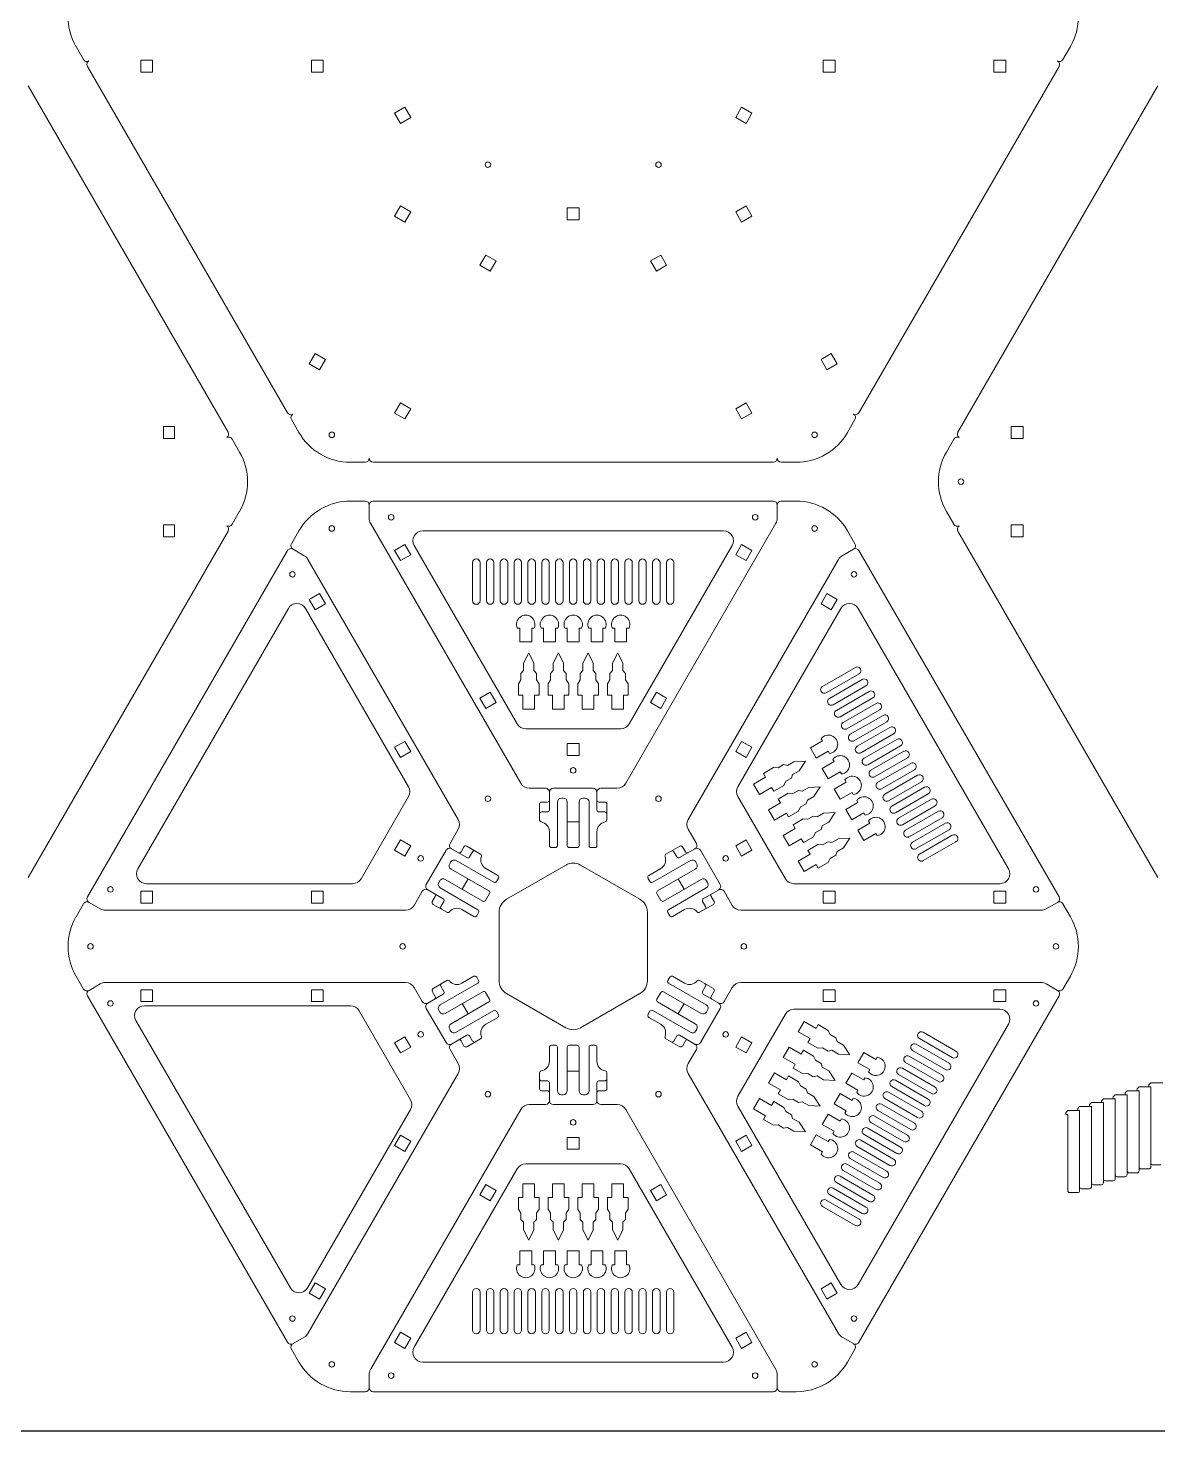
# Model space of a CAD drawing. Header units: millimetres. Extents: x 0 to 1500, y 0 to 1200.
# Drawn here: x 504 to 1076, y 0 to 709 of the extents above; entities that cross this region are included whole.
import ezdxf

# ---------------------------------------------------------------- set-up
doc = ezdxf.new("R2010")
doc.units = ezdxf.units.MM
doc.layers.get('0').update_dxf_attribs({"true_color": 0x000000})
doc.layers.add('cut', color=1, linetype='Continuous', lineweight=20, true_color=0xff0000)

msp = doc.modelspace()

# ---------------------------------------------------------------- linework, layer by layer
msp.add_line((0, 0), (1500, 0))
at = {"layer": 'cut'}
for p, q in [((528.67, 700), (532.44, 693.46)), ((1031.33, 700), (1027.56, 693.46)), ((635.57, 514.84), (534.44, 690)), ((561.37, 687.1), (561.37, 693.1)), ((561.37, 693.1), (567.37, 693.1)), ((567.37, 693.1), (567.37, 687.1)), ((647.62, 687.1), (647.62, 693.1)), ((647.62, 693.1), (653.62, 693.1)), ((653.62, 693.1), (653.62, 687.1)), ((912.38, 693.1), (906.38, 693.1)), ((906.38, 693.1), (906.38, 687.1)), ((912.38, 687.1), (912.38, 693.1)), ((1025.56, 690), (924.43, 514.84)), ((992.62, 693.1), (998.62, 693.1)), ((992.62, 687.1), (992.62, 693.1)), ((998.62, 693.1), (998.62, 687.1)), ((567.37, 687.1), (561.37, 687.1)), ((653.62, 687.1), (647.62, 687.1)), ((906.38, 687.1), (912.38, 687.1)), ((998.62, 687.1), (992.62, 687.1)), ((504.43, 680.17), (605.56, 505.01)), ((974.44, 505), (1075.57, 680.16)), ((689.65, 666.3), (694.85, 669.3)), ((694.85, 669.3), (697.85, 664.11)), ((862.15, 664.11), (865.15, 669.3)), ((865.15, 669.3), (870.35, 666.3)), ((692.65, 661.11), (689.65, 666.3)), ((697.85, 664.11), (692.65, 661.11)), ((867.35, 661.11), (862.15, 664.11)), ((870.35, 666.3), (867.35, 661.11)), ((692.65, 619.51), (689.65, 614.31)), ((697.85, 616.51), (692.65, 619.51)), ((777, 612.41), (777, 618.41)), ((777, 618.41), (783, 618.41)), ((783, 618.41), (783, 612.41)), ((862.15, 616.51), (867.35, 619.51)), ((867.35, 619.51), (870.35, 614.31)), ((689.65, 614.31), (694.85, 611.31)), ((694.85, 611.31), (697.85, 616.51)), ((783, 612.41), (777, 612.41)), ((865.15, 611.31), (862.15, 616.51)), ((870.35, 614.31), (865.15, 611.31)), ((732.78, 589.41), (735.78, 594.61)), ((737.97, 586.41), (732.78, 589.41)), ((735.78, 594.61), (740.97, 591.61)), ((740.97, 591.61), (737.97, 586.41)), ((824.22, 594.61), (819.03, 591.61)), ((819.03, 591.61), (822.03, 586.41)), ((822.03, 586.41), (827.22, 589.41)), ((827.22, 589.41), (824.22, 594.61)), ((646.53, 539.61), (649.53, 544.81)), ((651.72, 536.61), (646.53, 539.61)), ((649.53, 544.81), (654.72, 541.81)), ((654.72, 541.81), (651.72, 536.61)), ((905.28, 541.81), (910.47, 544.81)), ((908.28, 536.61), (905.28, 541.81)), ((913.47, 539.61), (908.28, 536.61)), ((910.47, 544.81), (913.47, 539.61)), ((689.65, 514.72), (692.65, 519.91)), ((692.65, 519.91), (697.85, 516.91)), ((862.15, 516.91), (867.35, 519.91)), ((867.35, 519.91), (870.35, 514.72)), ((641.35, 504.84), (637.57, 511.38)), ((694.85, 511.72), (689.65, 514.72)), ((697.85, 516.91), (694.85, 511.72)), ((865.15, 511.72), (862.15, 516.91)), ((870.35, 514.72), (865.15, 511.72)), ((918.65, 504.84), (922.43, 511.38)), ((572.82, 507.9), (578.42, 507.9)), ((572.82, 501.9), (572.82, 507.9)), ((578.42, 507.9), (578.42, 501.9)), ((1001.37, 501.9), (1001.37, 507.9)), ((1001.37, 507.9), (1007.37, 507.9)), ((1007.37, 507.9), (1007.37, 501.9)), ((578.42, 501.9), (572.82, 501.9)), ((611.33, 495), (607.56, 501.54)), ((968.67, 495), (972.44, 501.54)), ((1007.37, 501.9), (1001.37, 501.9)), ((667.32, 489.84), (674.87, 489.84)), ((881.13, 489.84), (678.87, 489.84)), ((892.68, 489.84), (885.13, 489.84)), ((667.32, 470.16), (674.87, 470.16)), ((678.87, 470.16), (881.13, 470.16)), ((892.68, 470.16), (885.13, 470.16)), ((611.33, 465.01), (607.56, 458.47)), ((676.87, 468.09), (676.87, 461.5)), ((883.13, 468.09), (883.13, 461.5)), ((968.67, 465), (972.44, 458.46)), ((605.56, 455.01), (504.43, 279.85)), ((572.82, 458.11), (578.42, 458.11)), ((572.82, 452.11), (572.82, 458.11)), ((578.42, 458.11), (578.42, 452.11)), ((641.35, 455.16), (637.57, 448.62)), ((753.46, 327.5), (677.54, 459)), ((703.97, 455.16), (856.03, 455.16)), ((806.54, 327.5), (882.46, 459)), ((918.65, 455.16), (922.43, 448.62)), ((1075.57, 279.84), (974.44, 455)), ((1001.37, 452.1), (1001.37, 458.1)), ((1001.37, 458.1), (1007.37, 458.1)), ((1007.37, 458.1), (1007.37, 452.1)), ((578.42, 452.11), (572.82, 452.11)), ((689.65, 445.28), (694.85, 448.28)), ((694.85, 448.28), (697.85, 443.09)), ((751.69, 357.5), (699.64, 447.66)), ((808.31, 357.5), (860.36, 447.66)), ((862.15, 443.09), (865.15, 448.28)), ((865.15, 448.28), (870.35, 445.28)), ((1007.37, 452.1), (1001.37, 452.1)), ((534.44, 270), (635.57, 445.16)), ((638.36, 445.86), (644.07, 442.56)), ((721.82, 309.23), (645.9, 440.73)), ((692.65, 440.09), (689.65, 445.28)), ((697.85, 443.09), (692.65, 440.09)), ((838.18, 309.23), (914.1, 440.73)), ((867.35, 440.09), (862.15, 443.09)), ((870.35, 445.28), (867.35, 440.09)), ((921.64, 445.86), (915.93, 442.56)), ((924.43, 445.16), (1025.56, 270)), ((729.12, 439.04), (729.12, 419.87)), ((732.88, 419.87), (732.88, 439.04)), ((736.12, 439.04), (736.12, 419.87)), ((739.88, 419.87), (739.88, 439.04)), ((743.12, 439.04), (743.12, 419.87)), ((746.88, 419.87), (746.88, 439.04)), ((750.12, 439.04), (750.12, 419.87)), ((753.88, 419.87), (753.88, 439.04)), ((757.12, 439.04), (757.12, 419.87)), ((760.88, 419.87), (760.88, 439.04)), ((764.12, 439.04), (764.12, 419.87)), ((767.88, 419.87), (767.88, 439.04)), ((771.12, 439.04), (771.12, 419.87)), ((774.88, 419.87), (774.88, 439.04)), ((778.12, 419.87), (778.12, 439.04)), ((781.88, 439.04), (781.88, 419.87)), ((785.12, 419.87), (785.12, 439.04)), ((788.88, 439.04), (788.88, 419.87)), ((792.12, 419.87), (792.12, 439.04)), ((795.88, 439.04), (795.88, 419.87)), ((799.12, 419.87), (799.12, 439.04)), ((802.88, 439.04), (802.88, 419.87)), ((806.12, 419.87), (806.12, 439.04)), ((809.88, 439.04), (809.88, 419.87)), ((813.12, 419.87), (813.12, 439.04)), ((816.88, 439.04), (816.88, 419.87)), ((820.12, 419.87), (820.12, 439.04)), ((823.88, 439.04), (823.88, 419.87)), ((827.12, 419.87), (827.12, 439.04)), ((830.88, 439.04), (830.88, 419.87)), ((646.53, 420.39), (651.72, 423.39)), ((649.53, 415.19), (646.53, 420.39)), ((651.72, 423.39), (654.72, 418.19)), ((905.28, 418.19), (908.28, 423.39)), ((908.28, 423.39), (913.47, 420.39)), ((913.47, 420.39), (910.47, 415.19)), ((559.98, 284.23), (636.01, 415.93)), ((696.73, 325.77), (644.67, 415.93)), ((654.72, 418.19), (649.53, 415.19)), ((863.27, 325.77), (915.33, 415.93)), ((910.47, 415.19), (905.28, 418.19)), ((923.99, 415.93), (1000.02, 284.23)), ((753, 406), (751.73, 406)), ((753, 399), (753, 406)), ((759, 406), (759, 399)), ((760.27, 406), (759, 406)), ((765, 406), (763.73, 406)), ((765, 399), (765, 406)), ((771, 406), (771, 399)), ((772.27, 406), (771, 406)), ((775.73, 406), (777, 406)), ((777, 406), (777, 399)), ((783, 399), (783, 406)), ((783, 406), (784.27, 406)), ((787.73, 406), (789, 406)), ((789, 406), (789, 399)), ((795, 399), (795, 406)), ((795, 406), (796.27, 406)), ((799.73, 406), (801, 406)), ((801, 406), (801, 399)), ((807, 399), (807, 406)), ((807, 406), (808.27, 406)), ((759, 399), (753, 399)), ((771, 399), (765, 399)), ((777, 399), (783, 399)), ((789, 399), (795, 399)), ((801, 399), (807, 399)), ((754.89, 388.29), (757.5, 393.5)), ((760.11, 388.29), (757.5, 393.5)), ((769.89, 388.29), (772.5, 393.5)), ((775.11, 388.29), (772.5, 393.5)), ((784.89, 388.29), (787.5, 393.5)), ((790.11, 388.29), (787.5, 393.5)), ((799.89, 388.29), (802.5, 393.5)), ((805.11, 388.29), (802.5, 393.5)), ((753.59, 383.08), (754.89, 384.51)), ((753.59, 379.82), (753.59, 383.08)), ((754.89, 384.51), (754.89, 388.29)), ((760.11, 384.51), (760.11, 388.29)), ((761.41, 383.08), (760.11, 384.51)), ((761.41, 379.82), (761.41, 383.08)), ((768.59, 383.08), (769.89, 384.51)), ((768.59, 379.82), (768.59, 383.08)), ((769.89, 384.51), (769.89, 388.29)), ((775.11, 384.51), (775.11, 388.29)), ((776.41, 383.08), (775.11, 384.51)), ((776.41, 379.82), (776.41, 383.08)), ((783.59, 383.08), (784.89, 384.51)), ((783.59, 379.82), (783.59, 383.08)), ((784.89, 384.51), (784.89, 388.29)), ((790.11, 384.51), (790.11, 388.29)), ((791.41, 383.08), (790.11, 384.51)), ((791.41, 379.82), (791.41, 383.08)), ((798.59, 383.08), (799.89, 384.51)), ((798.59, 379.82), (798.59, 383.08)), ((799.89, 384.51), (799.89, 388.29)), ((805.11, 384.51), (805.11, 388.29)), ((806.41, 383.08), (805.11, 384.51)), ((806.41, 379.82), (806.41, 383.08)), ((922.61, 386.08), (906.01, 376.5)), ((752.29, 377.86), (753.59, 379.82)), ((752.29, 377.86), (752.29, 372)), ((762.71, 377.86), (761.41, 379.82)), ((762.71, 377.86), (762.71, 372)), ((767.29, 377.86), (768.59, 379.82)), ((767.29, 377.86), (767.29, 372)), ((777.71, 377.86), (776.41, 379.82)), ((777.71, 377.86), (777.71, 372)), ((782.29, 377.86), (783.59, 379.82)), ((782.29, 377.86), (782.29, 372)), ((792.71, 377.86), (791.41, 379.82)), ((792.71, 377.86), (792.71, 372)), ((797.29, 377.86), (798.59, 379.82)), ((797.29, 377.86), (797.29, 372)), ((807.71, 377.86), (806.41, 379.82)), ((807.71, 377.86), (807.71, 372)), ((907.88, 373.25), (924.48, 382.83)), ((926.11, 380.02), (909.51, 370.43)), ((911.38, 367.19), (927.98, 376.77)), ((737.97, 373.59), (732.78, 370.59)), ((732.78, 370.59), (735.78, 365.39)), ((740.97, 368.39), (737.97, 373.59)), ((752.29, 372), (754.5, 372)), ((754.5, 372), (754.5, 365)), ((760.5, 365), (760.5, 372)), ((760.5, 372), (762.71, 372)), ((767.29, 372), (769.5, 372)), ((769.5, 372), (769.5, 365)), ((775.5, 365), (775.5, 372)), ((775.5, 372), (777.71, 372)), ((782.29, 372), (784.5, 372)), ((784.5, 372), (784.5, 365)), ((790.5, 365), (790.5, 372)), ((790.5, 372), (792.71, 372)), ((797.29, 372), (799.5, 372)), ((799.5, 372), (799.5, 365)), ((805.5, 365), (805.5, 372)), ((805.5, 372), (807.71, 372)), ((819.03, 368.39), (822.03, 373.59)), ((822.03, 373.59), (827.22, 370.59)), ((827.22, 370.59), (824.22, 365.39)), ((929.61, 373.96), (913.01, 364.37)), ((914.88, 361.12), (931.48, 370.71)), ((735.78, 365.39), (740.97, 368.39)), ((754.5, 365), (760.5, 365)), ((769.5, 365), (775.5, 365)), ((784.5, 365), (790.5, 365)), ((799.5, 365), (805.5, 365)), ((824.22, 365.39), (819.03, 368.39)), ((933.11, 367.89), (916.51, 358.31)), ((918.38, 355.06), (934.98, 364.65)), ((936.61, 361.83), (920.01, 352.25)), ((803.98, 355), (756.02, 355)), ((921.88, 349), (938.48, 358.58)), ((940.11, 355.77), (923.51, 346.19)), ((689.65, 345.69), (694.85, 348.69)), ((694.85, 348.69), (697.85, 343.49)), ((865.15, 348.69), (862.15, 343.49)), ((870.35, 345.69), (865.15, 348.69)), ((899.87, 345.38), (905.93, 348.88)), ((905.93, 348.88), (905.29, 349.98)), ((925.38, 342.94), (941.98, 352.52)), ((943.61, 349.71), (927.01, 340.12)), ((692.65, 340.49), (689.65, 345.69)), ((697.85, 343.49), (692.65, 340.49)), ((777, 347.59), (783, 347.59)), ((777, 341.59), (777, 347.59)), ((783, 341.59), (777, 341.59)), ((783, 347.59), (783, 341.59)), ((862.15, 343.49), (867.35, 340.49)), ((867.35, 340.49), (870.35, 345.69)), ((902.87, 340.19), (899.87, 345.38)), ((908.93, 343.69), (902.87, 340.19)), ((909.57, 342.58), (908.93, 343.69)), ((928.88, 336.88), (945.48, 346.46)), ((930.51, 334.06), (947.11, 343.65)), ((881.21, 335.43), (876.13, 332.5)), ((881.21, 335.43), (883.55, 335.28)), ((883.55, 335.28), (886.37, 336.91)), ((886.37, 336.91), (888.27, 336.5)), ((888.27, 336.5), (891.54, 338.39)), ((890.87, 331.98), (894.14, 333.87)), ((891.54, 338.39), (897.35, 338.74)), ((894.14, 333.87), (897.35, 338.74)), ((905.87, 334.99), (911.93, 338.49)), ((908.87, 329.79), (905.87, 334.99)), ((911.93, 338.49), (911.29, 339.59)), ((948.98, 340.4), (932.38, 330.81)), ((934.01, 328), (950.61, 337.58)), ((952.48, 334.34), (935.88, 324.75)), ((877.24, 330.58), (871.17, 327.08)), ((871.17, 327.08), (874.17, 321.89)), ((876.13, 332.5), (877.24, 330.58)), ((886.42, 326.4), (881.34, 323.47)), ((886.42, 326.4), (887.46, 328.51)), ((887.46, 328.51), (890.28, 330.14)), ((890.28, 330.14), (890.87, 331.98)), ((914.93, 333.29), (908.87, 329.79)), ((917.93, 328.1), (911.87, 324.6)), ((915.57, 332.19), (914.93, 333.29)), ((917.29, 329.2), (917.93, 328.1)), ((937.51, 321.94), (954.11, 331.52)), ((955.98, 328.27), (939.38, 318.69)), ((696.73, 320.77), (672.75, 279.23)), ((766, 325), (757.79, 325)), ((768, 314), (768, 323)), ((790, 325), (770, 325)), ((775, 320), (774, 320)), ((785, 320), (786, 320)), ((792, 314), (792, 323)), ((794, 325), (802.21, 325)), ((887.25, 279.23), (863.27, 320.77)), ((874.17, 321.89), (880.24, 325.39)), ((880.24, 325.39), (881.34, 323.47)), ((888.71, 322.44), (883.63, 319.51)), ((883.63, 319.51), (884.74, 317.59)), ((888.71, 322.44), (891.05, 322.29)), ((891.05, 322.29), (893.87, 323.92)), ((893.87, 323.92), (895.77, 323.51)), ((895.77, 323.51), (899.04, 325.4)), ((898.37, 318.99), (901.64, 320.88)), ((899.04, 325.4), (904.85, 325.75)), ((901.64, 320.88), (904.85, 325.75)), ((911.87, 324.6), (914.87, 319.4)), ((914.87, 319.4), (920.93, 322.9)), ((920.93, 322.9), (921.57, 321.8)), ((941.01, 315.87), (957.61, 325.46)), ((959.48, 322.21), (942.88, 312.63)), ((944.51, 309.81), (961.11, 319.4)), ((763, 317), (763, 308.92)), ((767, 318), (764, 318)), ((767, 313), (764, 313)), ((772, 318), (772, 296)), ((777, 318), (777, 296)), ((777, 318), (777, 318)), ((783, 296), (783, 318)), ((788, 318), (788, 296)), ((793, 318), (796, 318)), ((796, 313), (793, 313)), ((797, 317), (797, 308.92)), ((884.74, 317.59), (878.67, 314.09)), ((878.67, 314.09), (881.67, 308.9)), ((881.67, 308.9), (887.74, 312.4)), ((887.74, 312.4), (888.84, 310.48)), ((893.92, 313.41), (888.84, 310.48)), ((893.92, 313.41), (894.96, 315.52)), ((894.96, 315.52), (897.78, 317.15)), ((897.78, 317.15), (898.37, 318.99)), ((903.27, 310.52), (906.54, 312.41)), ((906.54, 312.41), (912.35, 312.75)), ((909.14, 307.89), (912.35, 312.75)), ((923.93, 317.71), (917.87, 314.21)), ((917.87, 314.21), (920.87, 309.01)), ((920.87, 309.01), (926.93, 312.51)), ((923.29, 318.81), (923.93, 317.71)), ((926.93, 312.51), (927.57, 311.41)), ((962.98, 316.15), (946.38, 306.56)), ((948.01, 303.75), (964.61, 313.33)), ((777, 308), (783, 308)), ((896.21, 309.45), (891.13, 306.52)), ((891.13, 306.52), (892.24, 304.6)), ((896.21, 309.45), (898.55, 309.3)), ((898.55, 309.3), (901.37, 310.93)), ((901.37, 310.93), (903.27, 310.52)), ((905.28, 304.16), (905.87, 306)), ((905.87, 306), (909.14, 307.89)), ((929.93, 307.31), (923.87, 303.81)), ((929.29, 308.42), (929.93, 307.31)), ((966.48, 310.09), (949.88, 300.5)), ((951.51, 297.69), (968.11, 307.27)), ((689.65, 293.7), (692.65, 298.89)), ((692.65, 298.89), (697.85, 295.89)), ((717.72, 297.12), (721.82, 304.23)), ((768, 296), (768, 303)), ((792, 296), (792, 303)), ((842.28, 297.12), (838.18, 304.23)), ((862.15, 295.89), (867.35, 298.89)), ((867.35, 298.89), (870.35, 293.7)), ((892.24, 304.6), (886.17, 301.1)), ((886.17, 301.1), (889.17, 295.91)), ((889.17, 295.91), (895.24, 299.41)), ((895.24, 299.41), (896.34, 297.49)), ((901.42, 300.42), (896.34, 297.49)), ((901.42, 300.42), (902.46, 302.53)), ((902.46, 302.53), (905.28, 304.16)), ((910.77, 297.53), (914.04, 299.42)), ((914.04, 299.42), (919.85, 299.76)), ((916.64, 294.9), (919.85, 299.76)), ((923.87, 303.81), (926.87, 298.62)), ((926.87, 298.62), (932.93, 302.12)), ((932.93, 302.12), (933.57, 301.02)), ((969.98, 304.02), (953.38, 294.44)), ((955.01, 291.63), (971.61, 301.21)), ((973.48, 297.96), (956.88, 288.38)), ((694.85, 290.7), (689.65, 293.7)), ((697.85, 295.89), (694.85, 290.7)), ((715.72, 293.66), (705.72, 276.34)), ((726.24, 289.89), (718.45, 294.39)), ((723.28, 292.76), (724.78, 295.36)), ((726.15, 295.72), (733.15, 291.68)), ((729.11, 292.86), (727.61, 290.26)), ((771, 295), (769, 295)), ((778, 295), (782, 295)), ((789, 295), (791, 295)), ((833.85, 295.72), (826.85, 291.68)), ((832.39, 290.26), (830.89, 292.86)), ((833.76, 289.89), (841.55, 294.39)), ((836.72, 292.76), (835.22, 295.36)), ((854.28, 276.34), (844.28, 293.66)), ((865.15, 290.7), (862.15, 295.89)), ((870.35, 293.7), (865.15, 290.7)), ((899.74, 291.61), (893.67, 288.11)), ((903.71, 296.46), (898.63, 293.53)), ((898.63, 293.53), (899.74, 291.61)), ((903.71, 296.46), (906.05, 296.31)), ((906.05, 296.31), (908.87, 297.94)), ((908.87, 297.94), (910.77, 297.53)), ((909.96, 289.54), (912.78, 291.17)), ((912.78, 291.17), (913.37, 293.01)), ((913.37, 293.01), (916.64, 294.9)), ((717.55, 286.83), (718.05, 287.7)), ((737.33, 273.1), (718.28, 284.1)), ((720.78, 288.43), (739.83, 277.43)), ((741.83, 280.89), (735.77, 284.39)), ((776.25, 286.14), (746.25, 268.82)), ((813.75, 268.82), (783.75, 286.14)), ((818.17, 280.89), (824.23, 284.39)), ((839.22, 288.43), (820.17, 277.43)), ((841.72, 284.1), (822.67, 273.1)), ((841.72, 284.1), (841.72, 284.1)), ((842.45, 286.83), (841.95, 287.7)), ((893.67, 288.11), (896.67, 282.92)), ((896.67, 282.92), (902.74, 286.42)), ((902.74, 286.42), (903.84, 284.5)), ((908.92, 287.43), (903.84, 284.5)), ((908.92, 287.43), (909.96, 289.54)), ((668.42, 276.73), (564.31, 276.73)), ((712.55, 278.17), (712.05, 277.3)), ((715.28, 278.9), (734.33, 267.9)), ((715.28, 278.9), (715.28, 278.9)), ((723.94, 273.9), (726.94, 279.1)), ((741.2, 277.79), (742.2, 279.53)), ((818.8, 277.79), (817.8, 279.53)), ((825.67, 267.9), (844.72, 278.9)), ((833.06, 279.1), (836.06, 273.9)), ((847.45, 278.17), (847.95, 277.3)), ((891.58, 276.73), (995.69, 276.73)), ((561.37, 266.9), (561.37, 272.9)), ((561.37, 272.9), (567.37, 272.9)), ((567.37, 272.9), (567.37, 266.9)), ((653.62, 272.9), (647.62, 272.9)), ((647.62, 272.9), (647.62, 266.9)), ((653.62, 266.9), (653.62, 272.9)), ((703.72, 272.88), (699.61, 265.77)), ((714.24, 269.11), (706.45, 273.61)), ((710.28, 270.24), (708.78, 267.64)), ((712.78, 274.57), (731.83, 263.57)), ((735.7, 268.27), (737.7, 271.73)), ((822.3, 271.73), (824.3, 268.27)), ((847.22, 274.57), (828.17, 263.57)), ((845.76, 269.11), (853.55, 273.61)), ((849.72, 270.24), (851.22, 267.64)), ((856.28, 272.88), (860.39, 265.77)), ((906.38, 272.9), (912.38, 272.9)), ((906.38, 266.9), (906.38, 272.9)), ((912.38, 272.9), (912.38, 266.9)), ((992.62, 272.9), (998.62, 272.9)), ((992.62, 266.9), (992.62, 272.9)), ((998.62, 272.9), (998.62, 266.9)), ((528.67, 260), (532.44, 266.54)), ((535.24, 267.23), (540.94, 263.94)), ((695.28, 263.27), (543.44, 263.27)), ((567.37, 266.9), (561.37, 266.9)), ((647.62, 266.9), (653.62, 266.9)), ((709.15, 266.28), (716.15, 262.24)), ((714.61, 267.74), (713.11, 265.14)), ((729.83, 260.11), (723.77, 263.61)), ((830.17, 260.11), (836.23, 263.61)), ((850.85, 266.28), (843.85, 262.24)), ((846.89, 265.14), (845.39, 267.74)), ((864.72, 263.27), (1016.56, 263.27)), ((912.38, 266.9), (906.38, 266.9)), ((998.62, 266.9), (992.62, 266.9)), ((1024.76, 267.23), (1019.06, 263.94)), ((1031.33, 260), (1027.56, 266.54)), ((732.2, 262.21), (731.2, 260.47)), ((742.5, 262.32), (742.5, 227.68)), ((817.5, 227.68), (817.5, 262.32)), ((827.8, 262.21), (828.8, 260.47)), ((528.67, 230), (532.44, 223.46)), ((709.15, 223.72), (716.15, 227.76)), ((729.83, 229.89), (723.77, 226.39)), ((732.2, 227.79), (731.2, 229.53)), ((827.8, 227.79), (828.8, 229.53)), ((830.17, 229.89), (836.23, 226.39)), ((850.85, 223.72), (843.85, 227.76)), ((1031.33, 230), (1027.56, 223.46)), ((635.57, 44.84), (534.44, 220)), ((535.24, 222.77), (540.94, 226.06)), ((695.28, 226.73), (543.44, 226.73)), ((561.37, 217.1), (561.37, 223.1)), ((561.37, 223.1), (567.37, 223.1)), ((567.37, 223.1), (567.37, 217.1)), ((647.62, 217.1), (647.62, 223.1)), ((647.62, 223.1), (653.62, 223.1)), ((653.62, 223.1), (653.62, 217.1)), ((703.72, 217.12), (699.61, 224.23)), ((714.24, 220.89), (706.45, 216.39)), ((710.28, 219.76), (708.78, 222.36)), ((712.78, 215.43), (731.83, 226.43)), ((713.11, 224.86), (714.61, 222.26)), ((734.33, 222.1), (715.28, 211.1)), ((737.7, 218.27), (735.7, 221.73)), ((746.25, 221.18), (776.25, 203.86)), ((783.75, 203.86), (813.75, 221.18)), ((824.3, 221.73), (822.3, 218.27)), ((844.72, 211.1), (825.67, 222.1)), ((847.22, 215.43), (828.17, 226.43)), ((845.39, 222.26), (846.89, 224.86)), ((845.76, 220.89), (853.55, 216.39)), ((849.72, 219.76), (851.22, 222.36)), ((856.28, 217.12), (860.39, 224.23)), ((864.72, 226.73), (1016.56, 226.73)), ((912.38, 223.1), (906.38, 223.1)), ((906.38, 223.1), (906.38, 217.1)), ((912.38, 217.1), (912.38, 223.1)), ((1025.56, 220), (924.43, 44.84)), ((992.62, 223.1), (998.62, 223.1)), ((992.62, 217.1), (992.62, 223.1)), ((998.62, 223.1), (998.62, 217.1)), ((1024.76, 222.77), (1019.06, 226.06)), ((567.37, 217.1), (561.37, 217.1)), ((667.42, 215), (563.31, 215)), ((653.62, 217.1), (647.62, 217.1)), ((705.72, 213.66), (715.72, 196.34)), ((718.28, 205.9), (737.33, 216.9)), ((726.94, 210.9), (723.94, 216.1)), ((822.67, 216.9), (841.72, 205.9)), ((836.06, 216.1), (833.06, 210.9)), ((844.28, 196.34), (854.28, 213.66)), ((891.58, 213.27), (995.69, 213.27)), ((906.38, 217.1), (912.38, 217.1)), ((998.62, 217.1), (992.62, 217.1)), ((637.01, 72.34), (558.98, 207.5)), ((671.75, 212.5), (697.73, 167.5)), ((712.55, 211.83), (712.05, 212.7)), ((718.28, 205.9), (718.28, 205.9)), ((720.78, 201.57), (739.83, 212.57)), ((741.83, 209.11), (735.77, 205.61)), ((741.2, 212.21), (742.2, 210.47)), ((818.8, 212.21), (817.8, 210.47)), ((818.17, 209.11), (824.23, 205.61)), ((839.22, 201.57), (820.17, 212.57)), ((844.72, 211.1), (844.72, 211.1)), ((847.45, 211.83), (847.95, 212.7)), ((863.27, 169.23), (887.25, 210.77)), ((896.67, 207.08), (893.67, 201.89)), ((902.74, 203.58), (896.67, 207.08)), ((1000.02, 205.77), (923.99, 74.07)), ((689.65, 196.3), (694.85, 199.3)), ((694.85, 199.3), (697.85, 194.11)), ((717.55, 203.17), (718.05, 202.3)), ((726.24, 200.11), (718.45, 195.61)), ((727.61, 199.74), (729.11, 197.14)), ((830.89, 197.14), (832.39, 199.74)), ((833.76, 200.11), (841.55, 195.61)), ((842.45, 203.17), (841.95, 202.3)), ((862.15, 194.11), (865.15, 199.3)), ((865.15, 199.3), (870.35, 196.3)), ((893.67, 201.89), (899.74, 198.39)), ((903.84, 205.5), (902.74, 203.58)), ((908.92, 202.57), (903.84, 205.5)), ((908.92, 202.57), (909.96, 200.46)), ((909.96, 200.46), (912.78, 198.83)), ((912.78, 198.83), (913.37, 196.99)), ((973.48, 192.04), (956.88, 201.62)), ((692.65, 191.11), (689.65, 196.3)), ((697.85, 194.11), (692.65, 191.11)), ((717.72, 192.88), (721.82, 185.77)), ((723.28, 197.24), (724.78, 194.64)), ((726.15, 194.28), (733.15, 198.32)), ((768, 194), (768, 187)), ((771, 195), (769, 195)), ((772, 172), (772, 194)), ((777, 194), (777, 172)), ((782, 195), (778, 195)), ((783, 172), (783, 194)), ((788, 172), (788, 194)), ((789, 195), (791, 195)), ((792, 194), (792, 187)), ((833.85, 194.28), (826.85, 198.32)), ((836.72, 197.24), (835.22, 194.64)), ((842.28, 192.88), (838.18, 185.77)), ((867.35, 191.11), (862.15, 194.11)), ((870.35, 196.3), (867.35, 191.11)), ((889.17, 194.09), (886.17, 188.9)), ((895.24, 190.59), (889.17, 194.09)), ((896.34, 192.51), (895.24, 190.59)), ((901.42, 189.58), (896.34, 192.51)), ((899.74, 198.39), (898.63, 196.47)), ((903.71, 193.54), (898.63, 196.47)), ((903.71, 193.54), (906.05, 193.69)), ((906.05, 193.69), (908.87, 192.06)), ((908.87, 192.06), (910.77, 192.47)), ((910.77, 192.47), (914.04, 190.58)), ((913.37, 196.99), (916.64, 195.1)), ((916.64, 195.1), (919.85, 190.24)), ((951.51, 192.31), (968.11, 182.73)), ((969.98, 185.98), (953.38, 195.56)), ((955.01, 198.37), (971.61, 188.79)), ((886.17, 188.9), (892.24, 185.4)), ((892.24, 185.4), (891.13, 183.48)), ((901.42, 189.58), (902.46, 187.47)), ((902.46, 187.47), (905.28, 185.84)), ((905.28, 185.84), (905.87, 184)), ((914.04, 190.58), (919.85, 190.24)), ((923.87, 186.19), (926.87, 191.38)), ((929.93, 182.69), (923.87, 186.19)), ((926.87, 191.38), (932.93, 187.88)), ((932.93, 187.88), (933.57, 188.98)), ((948.01, 186.25), (964.61, 176.67)), ((966.48, 179.91), (949.88, 189.5)), ((721.82, 180.77), (645.9, 49.27)), ((763, 173), (763, 181.08)), ((783, 182), (777, 182)), ((797, 173), (797, 181.08)), ((838.18, 180.77), (914.1, 49.27)), ((881.67, 181.1), (878.67, 175.91)), ((887.74, 177.6), (881.67, 181.1)), ((888.84, 179.52), (887.74, 177.6)), ((893.92, 176.59), (888.84, 179.52)), ((896.21, 180.55), (891.13, 183.48)), ((896.21, 180.55), (898.55, 180.7)), ((898.55, 180.7), (901.37, 179.07)), ((901.37, 179.07), (903.27, 179.48)), ((903.27, 179.48), (906.54, 177.59)), ((905.87, 184), (909.14, 182.11)), ((906.54, 177.59), (912.35, 177.25)), ((909.14, 182.11), (912.35, 177.25)), ((917.87, 175.79), (920.87, 180.99)), ((920.87, 180.99), (926.93, 177.49)), ((926.93, 177.49), (927.57, 178.59)), ((929.29, 181.58), (929.93, 182.69)), ((959.48, 167.79), (942.88, 177.37)), ((944.51, 180.19), (961.11, 170.6)), ((962.98, 173.85), (946.38, 183.44)), ((764, 177), (767, 177)), ((767, 172), (764, 172)), ((768, 176), (768, 167)), ((783, 172), (783, 172)), ((792, 176), (792, 167)), ((793, 177), (796, 177)), ((793, 172), (796, 172)), ((878.67, 175.91), (884.74, 172.41)), ((884.74, 172.41), (883.63, 170.49)), ((888.71, 167.56), (883.63, 170.49)), ((893.92, 176.59), (894.96, 174.48)), ((894.96, 174.48), (897.78, 172.85)), ((897.78, 172.85), (898.37, 171.01)), ((898.37, 171.01), (901.64, 169.12)), ((914.87, 170.6), (911.87, 165.4)), ((920.93, 167.1), (914.87, 170.6)), ((923.93, 172.29), (917.87, 175.79)), ((923.29, 171.19), (923.93, 172.29)), ((955.98, 161.73), (939.38, 171.31)), ((941.01, 174.13), (957.61, 164.54)), ((1059, 171), (1060, 172)), ((1059, 170), (1059, 171)), ((1060, 172), (1066, 172)), ((1065, 173), (1066, 174)), ((1065, 172), (1065, 173)), ((1066, 174), (1072, 174)), ((1066, 172), (1066, 131.5)), ((1071, 175), (1072, 176)), ((1071, 174), (1071, 175)), ((1072, 176), (1078, 176)), ((1072, 174), (1072, 133.5)), ((766, 165), (757.79, 165)), ((770, 165), (790, 165)), ((775, 170), (774, 170)), ((785, 170), (786, 170)), ((794, 165), (802.21, 165)), ((863.27, 164.23), (915.33, 74.07)), ((874.17, 168.11), (871.17, 162.92)), ((880.24, 164.61), (874.17, 168.11)), ((881.34, 166.53), (880.24, 164.61)), ((886.42, 163.6), (881.34, 166.53)), ((886.42, 163.6), (887.46, 161.49)), ((888.71, 167.56), (891.05, 167.71)), ((891.05, 167.71), (893.87, 166.08)), ((893.87, 166.08), (895.77, 166.49)), ((895.77, 166.49), (899.04, 164.6)), ((899.04, 164.6), (904.85, 164.25)), ((901.64, 169.12), (904.85, 164.25)), ((911.87, 165.4), (917.93, 161.9)), ((921.57, 168.2), (920.93, 167.1)), ((952.48, 155.66), (935.88, 165.25)), ((937.51, 168.06), (954.11, 158.48)), ((1035, 163), (1036, 164)), ((1036, 164), (1042, 164)), ((1041, 165), (1042, 166)), ((1041, 164), (1041, 165)), ((1042, 166), (1048, 166)), ((1042, 164), (1042, 123.5)), ((1047, 167), (1048, 168)), ((1047, 166), (1047, 167)), ((1048, 168), (1054, 168)), ((1048, 166), (1048, 125.5)), ((1053, 169), (1054, 170)), ((1053, 168), (1053, 169)), ((1054, 170), (1060, 170)), ((1054, 168), (1054, 127.5)), ((1060, 170), (1060, 129.5)), ((697.73, 162.5), (645.67, 72.34)), ((753.46, 162.5), (677.54, 31)), ((806.54, 162.5), (882.46, 31)), ((871.17, 162.92), (877.24, 159.42)), ((877.24, 159.42), (876.13, 157.5)), ((881.21, 154.57), (876.13, 157.5)), ((887.46, 161.49), (890.28, 159.86)), ((890.28, 159.86), (890.87, 158.02)), ((890.87, 158.02), (894.14, 156.13)), ((894.14, 156.13), (897.35, 151.26)), ((908.87, 160.21), (905.87, 155.01)), ((914.93, 156.71), (908.87, 160.21)), ((915.57, 157.81), (914.93, 156.71)), ((917.93, 161.9), (917.29, 160.8)), ((932.38, 159.19), (948.98, 149.6)), ((934.01, 162), (950.61, 152.42)), ((1029, 161), (1030, 162)), ((1029, 160), (1029, 161)), ((1030, 160), (1029, 160)), ((1030, 162), (1036, 162)), ((1030, 121.5), (1030, 160)), ((1035, 162), (1035, 163)), ((1036, 162), (1036, 121.5)), ((692.65, 149.51), (689.65, 144.31)), ((697.85, 146.51), (692.65, 149.51)), ((862.15, 146.51), (867.35, 149.51)), ((867.35, 149.51), (870.35, 144.31)), ((881.21, 154.57), (883.55, 154.72)), ((883.55, 154.72), (886.37, 153.09)), ((886.37, 153.09), (888.27, 153.5)), ((888.27, 153.5), (891.54, 151.61)), ((891.54, 151.61), (897.35, 151.26)), ((902.87, 149.81), (899.87, 144.62)), ((908.93, 146.31), (902.87, 149.81)), ((905.87, 155.01), (911.93, 151.51)), ((911.93, 151.51), (911.29, 150.41)), ((943.61, 140.29), (927.01, 149.88)), ((928.88, 153.12), (945.48, 143.54)), ((947.11, 146.35), (930.51, 155.94)), ((689.65, 144.31), (694.85, 141.31)), ((694.85, 141.31), (697.85, 146.51)), ((777, 142.41), (777, 148.41)), ((777, 148.41), (783, 148.41)), ((783, 142.41), (777, 142.41)), ((783, 148.41), (783, 142.41)), ((865.15, 141.31), (862.15, 146.51)), ((870.35, 144.31), (865.15, 141.31)), ((899.87, 144.62), (905.93, 141.12)), ((909.57, 147.42), (908.93, 146.31)), ((940.11, 134.23), (923.51, 143.81)), ((925.38, 147.06), (941.98, 137.48)), ((756.02, 135), (803.98, 135)), ((905.93, 141.12), (905.29, 140.02)), ((918.38, 134.94), (934.98, 125.35)), ((936.61, 128.17), (920.01, 137.75)), ((921.88, 141), (938.48, 131.42)), ((751.69, 132.5), (699.64, 42.34)), ((808.31, 132.5), (860.36, 42.34)), ((914.88, 128.88), (931.48, 119.29)), ((933.11, 122.11), (916.51, 131.69)), ((1059, 128.5), (1055, 128.5)), ((1065, 130.5), (1061, 130.5)), ((1071, 132.5), (1067, 132.5)), ((1077, 134.5), (1073, 134.5)), ((732.78, 119.41), (735.78, 124.61)), ((735.78, 124.61), (740.97, 121.61)), ((740.97, 121.61), (737.97, 116.41)), ((760.5, 125), (754.5, 125)), ((754.5, 125), (754.5, 118)), ((760.5, 118), (760.5, 125)), ((775.5, 125), (769.5, 125)), ((769.5, 125), (769.5, 118)), ((775.5, 118), (775.5, 125)), ((790.5, 125), (784.5, 125)), ((784.5, 125), (784.5, 118)), ((790.5, 118), (790.5, 125)), ((805.5, 125), (799.5, 125)), ((799.5, 125), (799.5, 118)), ((805.5, 118), (805.5, 125)), ((824.22, 124.61), (819.03, 121.61)), ((819.03, 121.61), (822.03, 116.41)), ((827.22, 119.41), (824.22, 124.61)), ((911.38, 122.81), (927.98, 113.23)), ((929.61, 116.04), (913.01, 125.63)), ((1041, 122.5), (1037, 122.5)), ((1047, 124.5), (1043, 124.5)), ((1053, 126.5), (1049, 126.5)), ((737.97, 116.41), (732.78, 119.41)), ((754.5, 118), (752.29, 118)), ((752.29, 112.14), (752.29, 118)), ((762.71, 118), (760.5, 118)), ((762.71, 112.14), (762.71, 118)), ((769.5, 118), (767.29, 118)), ((767.29, 112.14), (767.29, 118)), ((777.71, 118), (775.5, 118)), ((777.71, 112.14), (777.71, 118)), ((784.5, 118), (782.29, 118)), ((782.29, 112.14), (782.29, 118)), ((792.71, 118), (790.5, 118)), ((792.71, 112.14), (792.71, 118)), ((799.5, 118), (797.29, 118)), ((797.29, 112.14), (797.29, 118)), ((807.71, 118), (805.5, 118)), ((807.71, 112.14), (807.71, 118)), ((822.03, 116.41), (827.22, 119.41)), ((922.61, 103.92), (906.01, 113.5)), ((907.88, 116.75), (924.48, 107.17)), ((926.11, 109.98), (909.51, 119.57)), ((1035, 120.5), (1031, 120.5)), ((752.29, 112.14), (753.59, 110.18)), ((753.59, 110.18), (753.59, 106.92)), ((753.59, 106.92), (754.89, 105.49)), ((761.41, 106.92), (760.11, 105.49)), ((762.71, 112.14), (761.41, 110.18)), ((761.41, 110.18), (761.41, 106.92)), ((767.29, 112.14), (768.59, 110.18)), ((768.59, 110.18), (768.59, 106.92)), ((768.59, 106.92), (769.89, 105.49)), ((776.41, 106.92), (775.11, 105.49)), ((777.71, 112.14), (776.41, 110.18)), ((776.41, 110.18), (776.41, 106.92)), ((782.29, 112.14), (783.59, 110.18)), ((783.59, 110.18), (783.59, 106.92)), ((783.59, 106.92), (784.89, 105.49)), ((791.41, 106.92), (790.11, 105.49)), ((792.71, 112.14), (791.41, 110.18)), ((791.41, 110.18), (791.41, 106.92)), ((797.29, 112.14), (798.59, 110.18)), ((798.59, 110.18), (798.59, 106.92)), ((798.59, 106.92), (799.89, 105.49)), ((806.41, 106.92), (805.11, 105.49)), ((807.71, 112.14), (806.41, 110.18)), ((806.41, 110.18), (806.41, 106.92)), ((754.89, 105.49), (754.89, 101.71)), ((754.89, 101.71), (757.5, 96.5)), ((760.11, 101.71), (757.5, 96.5)), ((760.11, 105.49), (760.11, 101.71)), ((769.89, 105.49), (769.89, 101.71)), ((769.89, 101.71), (772.5, 96.5)), ((775.11, 101.71), (772.5, 96.5)), ((775.11, 105.49), (775.11, 101.71)), ((784.89, 105.49), (784.89, 101.71)), ((784.89, 101.71), (787.5, 96.5)), ((790.11, 101.71), (787.5, 96.5)), ((790.11, 105.49), (790.11, 101.71)), ((799.89, 105.49), (799.89, 101.71)), ((799.89, 101.71), (802.5, 96.5)), ((805.11, 101.71), (802.5, 96.5)), ((805.11, 105.49), (805.11, 101.71)), ((759, 91), (753, 91)), ((753, 91), (753, 84)), ((759, 84), (759, 91)), ((771, 91), (765, 91)), ((765, 91), (765, 84)), ((771, 84), (771, 91)), ((783, 91), (777, 91)), ((777, 91), (777, 84)), ((783, 84), (783, 91)), ((789, 91), (795, 91)), ((789, 84), (789, 91)), ((795, 91), (795, 84)), ((801, 91), (807, 91)), ((801, 84), (801, 91)), ((807, 91), (807, 84)), ((753, 84), (751.73, 84)), ((760.27, 84), (759, 84)), ((765, 84), (763.73, 84)), ((772.27, 84), (771, 84)), ((777, 84), (775.73, 84)), ((784.27, 84), (783, 84)), ((787.73, 84), (789, 84)), ((795, 84), (796.27, 84)), ((799.73, 84), (801, 84)), ((807, 84), (808.27, 84)), ((646.53, 69.61), (649.53, 74.81)), ((649.53, 74.81), (654.72, 71.81)), ((654.72, 71.81), (651.72, 66.61)), ((905.28, 71.81), (910.47, 74.81)), ((908.28, 66.61), (905.28, 71.81)), ((910.47, 74.81), (913.47, 69.61)), ((651.72, 66.61), (646.53, 69.61)), ((729.12, 50.96), (729.12, 70.12)), ((732.88, 70.12), (732.88, 50.96)), ((736.12, 50.96), (736.12, 70.12)), ((739.88, 70.12), (739.88, 50.96)), ((743.12, 50.96), (743.12, 70.12)), ((746.88, 70.12), (746.88, 50.96)), ((750.12, 50.96), (750.12, 70.12)), ((753.88, 70.12), (753.88, 50.96)), ((757.12, 50.96), (757.12, 70.12)), ((760.88, 70.12), (760.88, 50.96)), ((764.12, 50.96), (764.12, 70.12)), ((767.88, 70.12), (767.88, 50.96)), ((771.12, 50.96), (771.12, 70.12)), ((774.88, 70.12), (774.88, 50.96)), ((778.12, 50.96), (778.12, 70.12)), ((781.88, 70.12), (781.88, 50.96)), ((785.12, 70.12), (785.12, 50.96)), ((788.88, 50.96), (788.88, 70.12)), ((792.12, 70.12), (792.12, 50.96)), ((795.88, 50.96), (795.88, 70.12)), ((799.12, 70.12), (799.12, 50.96)), ((802.88, 50.96), (802.88, 70.12)), ((806.12, 70.12), (806.12, 50.96)), ((809.88, 50.96), (809.88, 70.12)), ((813.12, 70.12), (813.12, 50.96)), ((816.88, 50.96), (816.88, 70.12)), ((820.12, 70.12), (820.12, 50.96)), ((823.88, 50.96), (823.88, 70.12)), ((827.12, 70.12), (827.12, 50.96)), ((830.88, 50.96), (830.88, 70.12)), ((913.47, 69.61), (908.28, 66.61)), ((689.65, 44.72), (692.65, 49.91)), ((692.65, 49.91), (697.85, 46.91)), ((862.15, 46.91), (867.35, 49.91)), ((867.35, 49.91), (870.35, 44.72)), ((638.36, 44.14), (644.07, 47.44)), ((694.85, 41.72), (689.65, 44.72)), ((697.85, 46.91), (694.85, 41.72)), ((865.15, 41.72), (862.15, 46.91)), ((870.35, 44.72), (865.15, 41.72)), ((921.64, 44.14), (915.93, 47.44)), ((641.35, 34.84), (637.57, 41.38)), ((918.65, 34.84), (922.43, 41.38)), ((676.87, 21.91), (676.87, 28.5)), ((856.03, 34.84), (703.97, 34.84)), ((883.13, 21.91), (883.13, 28.5)), ((667.32, 19.84), (674.87, 19.84)), ((881.13, 19.84), (678.87, 19.84)), ((892.68, 19.84), (885.13, 19.84))]:
    msp.add_line(p, q, dxfattribs=at)
for centre in [(736.88, 640.31), (823.12, 640.31), (658, 503.69), (902, 503.69), (976, 480), (688, 462), (872, 462), (658, 456.31), (902, 456.31), (638.07, 433.17), (921.93, 433.17), (780, 334), (736.88, 319.69), (823.12, 319.69), (702.92, 289.5), (857.08, 289.5), (546.07, 273.83), (1013.93, 273.83), (536, 245), (693.75, 245), (866.25, 245), (1024, 245), (546.07, 216.17), (1013.93, 216.17), (702.92, 200.5), (857.08, 200.5), (736.88, 170.31), (823.12, 170.31), (780, 156), (638.07, 56.83), (921.93, 56.83), (658, 33.69), (688, 28), (872, 28), (902, 33.69)]:
    msp.add_circle(centre, 1.4, dxfattribs=at)
for centre, radius, start, end in [((554.64, 714.99), 30, 150, 210), ((1005.36, 714.99), 30, 330, 30), ((534.17, 694.46), 2, 210, 300), ((536.17, 691), 2, 120, 210), ((1025.83, 694.46), 2, 240, 330), ((1023.83, 691), 2, 330, 60), ((637.3, 515.84), 2, 210, 300), ((639.3, 512.38), 2, 120, 210), ((922.7, 515.84), 2, 240, 330), ((920.7, 512.38), 2, 330, 60), ((603.83, 504.01), 2, 300, 30), ((667.32, 519.83), 30, 210, 270), ((892.68, 519.83), 30, 270, 330), ((976.17, 504), 2, 150, 240), ((605.83, 500.54), 2, 30, 120), ((974.17, 500.54), 2, 60, 150), ((585.36, 480), 30, 330, 30), ((674.87, 491.84), 2, 270, 0), ((678.87, 491.84), 2, 180, 270), ((881.13, 491.84), 2, 270, 0), ((885.13, 491.84), 2, 180, 270), ((994.64, 479.99), 30, 150, 210), ((667.32, 440.16), 30, 90, 150), ((674.87, 468.16), 2, 0, 90), ((678.87, 468.16), 2, 90, 180), ((881.13, 468.16), 2, 360, 90), ((885.13, 468.16), 2, 90, 180), ((892.68, 440.16), 30, 30, 90), ((681.87, 461.5), 5, 180, 210), ((878.13, 461.5), 5, 330, 360), ((605.83, 459.47), 2, 240, 330), ((603.83, 456.01), 2, 330, 60), ((703.97, 450.16), 5, 90, 210), ((856.03, 450.16), 5, 330, 90), ((974.17, 459.46), 2, 210, 300), ((976.17, 456), 2, 120, 210), ((639.3, 447.62), 2, 150, 240), ((920.7, 447.62), 2, 300, 30), ((637.3, 444.16), 2, 60, 150), ((641.57, 438.23), 5, 30, 60), ((731, 439.04), 1.88, 360, 180), ((738, 439.04), 1.88, 360, 180), ((745, 439.04), 1.88, 360, 180), ((752, 439.04), 1.88, 360, 180), ((759, 439.04), 1.88, 360, 180), ((766, 439.04), 1.88, 360, 180), ((773, 439.04), 1.88, 360, 180), ((780, 439.04), 1.88, 0, 180), ((787, 439.04), 1.88, 0, 180), ((794, 439.04), 1.88, 0, 180), ((801, 439.04), 1.88, 0, 180), ((808, 439.04), 1.88, 0, 180), ((815, 439.04), 1.88, 0, 180), ((822, 439.04), 1.88, 0, 180), ((829, 439.04), 1.88, 0, 180), ((918.43, 438.23), 5, 120, 150), ((922.7, 444.16), 2, 30, 120), ((731, 419.87), 1.88, 180, 360), ((738, 419.87), 1.88, 180, 360), ((745, 419.87), 1.88, 180, 360), ((752, 419.87), 1.88, 180, 360), ((759, 419.87), 1.88, 180, 360), ((766, 419.87), 1.88, 180, 360), ((773, 419.87), 1.88, 180, 360), ((780, 419.87), 1.88, 180, 0), ((787, 419.87), 1.88, 180, 0), ((794, 419.87), 1.88, 180, 0), ((801, 419.87), 1.88, 180, 0), ((808, 419.87), 1.88, 180, 0), ((815, 419.87), 1.88, 180, 0), ((822, 419.87), 1.88, 180, 0), ((829, 419.87), 1.88, 180, 0), ((640.34, 413.43), 5, 30, 150), ((756, 407.85), 4.65, 336.63499, 203.36501), ((768, 407.85), 4.65, 336.63499, 203.36501), ((780, 407.85), 4.65, 336.63499, 203.36501), ((792, 407.85), 4.65, 336.63499, 203.36501), ((804, 407.85), 4.65, 336.63499, 203.36501), ((919.66, 413.43), 5, 30, 150), ((923.55, 384.46), 1.88, 300, 120), ((906.95, 374.87), 1.88, 120, 300), ((927.05, 378.39), 1.88, 300, 120), ((910.45, 368.81), 1.88, 120, 300), ((930.55, 372.33), 1.88, 300, 120), ((913.95, 362.75), 1.88, 120, 300), ((934.05, 366.27), 1.88, 300, 120), ((937.55, 360.21), 1.88, 300, 120), ((756.02, 360), 5, 210, 270), ((803.98, 360), 5, 270, 330), ((917.45, 356.69), 1.88, 120, 300), ((941.05, 354.15), 1.88, 300, 120), ((909.03, 347.21), 4.65, 276.63499, 143.36501), ((920.95, 350.62), 1.88, 120, 300), ((944.55, 348.08), 1.88, 300, 120), ((915.03, 336.82), 4.65, 276.63499, 143.36501), ((924.45, 344.56), 1.88, 120, 300), ((948.05, 342.02), 1.88, 300, 120), ((927.95, 338.5), 1.88, 120, 300), ((931.45, 332.44), 1.88, 120, 300), ((951.55, 335.96), 1.88, 300, 120), ((757.79, 330), 5, 210, 270), ((802.21, 330), 5, 270, 330), ((921.03, 326.42), 4.65, 276.63499, 143.36501), ((934.95, 326.38), 1.88, 120, 300), ((955.05, 329.9), 1.88, 300, 120), ((692.4, 323.27), 5, 330, 30), ((766, 323), 2, 0, 90), ((770, 323), 2, 90, 180), ((774, 318), 2, 90, 180), ((775, 318), 2, 0, 90), ((785, 318), 2, 90, 180), ((786, 318), 2, 0, 90), ((790, 323), 2, 0, 90), ((794, 323), 2, 90, 180), ((867.6, 323.27), 5, 150, 210), ((927.03, 316.03), 4.65, 276.63499, 143.36501), ((938.45, 320.31), 1.88, 120, 300), ((958.55, 323.84), 1.88, 300, 120), ((962.05, 317.77), 1.88, 300, 120), ((764, 317), 1, 90, 180), ((764, 312), 1, 90, 180), ((767, 319), 1, 270, 0), ((767, 314), 1, 270, 0), ((793, 319), 1, 180, 270), ((793, 314), 1, 180, 270), ((796, 317), 1, 0, 90), ((796, 312), 1, 0, 90), ((941.95, 314.25), 1.88, 120, 300), ((965.55, 311.71), 1.88, 300, 120), ((717.49, 306.73), 5, 330, 30), ((764, 308.92), 1, 180, 260.40593), ((763, 303), 5, 0, 80.40593), ((797, 303), 5, 99.59407, 180), ((796, 308.92), 1, 279.59407, 0), ((842.51, 306.73), 5, 150, 210), ((933.03, 305.64), 4.65, 276.63499, 143.36501), ((945.45, 308.19), 1.88, 120, 300), ((969.05, 305.65), 1.88, 300, 120), ((948.95, 302.13), 1.88, 120, 300), ((972.55, 299.59), 1.88, 300, 120), ((717.45, 292.66), 2, 60, 150), ((719.45, 296.12), 2, 150, 240), ((722.41, 293.26), 1, 240, 330), ((725.65, 294.86), 1, 60, 150), ((729.98, 292.36), 1, 60, 150), ((732.65, 290.81), 1, 339.59407, 60), ((769, 296), 1, 180, 270), ((771, 296), 1, 270, 0), ((778, 296), 1, 180, 270), ((782, 296), 1, 270, 0), ((789, 296), 1, 180, 270), ((791, 296), 1, 270, 0), ((827.35, 290.81), 1, 120, 200.40593), ((830.02, 292.36), 1, 30, 120), ((834.35, 294.86), 1, 30, 120), ((837.59, 293.26), 1, 210, 300), ((840.55, 296.12), 2, 300, 30), ((842.55, 292.66), 2, 30, 120), ((952.45, 296.06), 1.88, 120, 300), ((955.95, 290), 1.88, 120, 300), ((564.31, 281.73), 5, 150, 270), ((719.28, 285.83), 2, 150, 240), ((719.78, 286.7), 2, 60, 150), ((726.74, 290.76), 1, 240, 330), ((738.27, 288.72), 5, 159.59407, 240), ((780, 279.64), 7.5, 60, 120), ((821.73, 288.72), 5, 300, 20.40593), ((833.26, 290.76), 1, 210, 300), ((840.22, 286.7), 2, 30, 120), ((840.72, 285.83), 2, 300, 30), ((995.69, 281.73), 5, 270, 30), ((668.42, 281.73), 5, 270, 330), ((713.78, 276.3), 2, 150, 240), ((714.28, 277.17), 2, 60, 150), ((740.33, 278.29), 1, 240, 330), ((741.33, 280.03), 1, 330, 60), ((818.67, 280.03), 1, 120, 210), ((819.67, 278.29), 1, 210, 300), ((845.72, 277.17), 2, 30, 120), ((846.22, 276.3), 2, 300, 30), ((891.58, 281.73), 5, 210, 270), ((536.17, 269), 2, 150, 240), ((705.45, 271.88), 2, 60, 150), ((707.45, 275.34), 2, 150, 240), ((709.41, 270.74), 1, 330, 60), ((736.83, 272.23), 1, 330, 60), ((823.17, 272.23), 1, 120, 210), ((850.59, 270.74), 1, 120, 210), ((852.55, 275.34), 2, 300, 30), ((854.55, 271.88), 2, 30, 120), ((1023.83, 269), 2, 300, 30), ((534.17, 265.54), 2, 60, 150), ((543.44, 268.27), 5, 240, 270), ((695.28, 268.27), 5, 270, 330), ((709.65, 267.14), 1, 150, 240), ((713.98, 264.64), 1, 150, 240), ((713.74, 268.24), 1, 330, 60), ((721.27, 259.28), 5, 60, 140.40593), ((731.33, 262.71), 1, 330, 60), ((734.83, 268.77), 1, 240, 330), ((750, 262.32), 7.5, 120, 180), ((810, 262.32), 7.5, 0, 60), ((825.17, 268.77), 1, 210, 300), ((828.67, 262.71), 1, 120, 210), ((838.73, 259.28), 5, 39.59407, 120), ((846.26, 268.24), 1, 120, 210), ((846.02, 264.64), 1, 300, 30), ((850.35, 267.14), 1, 300, 30), ((864.72, 268.27), 5, 210, 270), ((1016.56, 268.27), 5, 270, 300), ((1025.83, 265.54), 2, 30, 120), ((554.64, 244.99), 30, 150, 210), ((716.65, 263.1), 1, 240, 320.40593), ((730.33, 260.97), 1, 240, 330), ((829.67, 260.97), 1, 210, 300), ((843.35, 263.1), 1, 219.59407, 300), ((1005.36, 244.99), 30, 330, 30), ((716.65, 226.9), 1, 39.59407, 120), ((721.27, 230.72), 5, 219.59407, 300), ((730.33, 229.03), 1, 30, 120), ((731.33, 227.29), 1, 300, 30), ((750, 227.68), 7.5, 180, 240), ((810, 227.68), 7.5, 300, 0), ((828.67, 227.29), 1, 150, 240), ((829.67, 229.03), 1, 60, 150), ((838.73, 230.72), 5, 240, 320.40593), ((843.35, 226.9), 1, 60, 140.40593), ((534.17, 224.46), 2, 210, 300), ((536.17, 221), 2, 120, 210), ((543.44, 221.73), 5, 90, 120), ((695.28, 221.73), 5, 30, 90), ((709.65, 222.86), 1, 120, 210), ((713.98, 225.36), 1, 120, 210), ((713.74, 221.76), 1, 300, 30), ((734.83, 221.23), 1, 30, 120), ((825.17, 221.23), 1, 60, 150), ((846.26, 221.76), 1, 150, 240), ((846.02, 225.36), 1, 330, 60), ((850.35, 222.86), 1, 330, 60), ((864.72, 221.73), 5, 90, 150), ((1016.56, 221.73), 5, 60, 90), ((1025.83, 224.46), 2, 240, 330), ((1023.83, 221), 2, 330, 60), ((563.31, 210), 5, 90, 210), ((667.42, 210), 5, 30, 90), ((705.45, 218.12), 2, 210, 300), ((707.45, 214.66), 2, 120, 210), ((709.41, 219.26), 1, 300, 30), ((713.78, 213.7), 2, 120, 210), ((736.83, 217.77), 1, 300, 30), ((823.17, 217.77), 1, 150, 240), ((846.22, 213.7), 2, 330, 60), ((850.59, 219.26), 1, 150, 240), ((854.55, 218.12), 2, 240, 330), ((852.55, 214.66), 2, 330, 60), ((891.58, 208.27), 5, 90, 150), ((995.69, 208.27), 5, 330, 90), ((714.28, 212.83), 2, 210, 300), ((719.28, 204.17), 2, 120, 210), ((740.33, 211.71), 1, 30, 120), ((741.33, 209.97), 1, 300, 30), ((818.67, 209.97), 1, 150, 240), ((819.67, 211.71), 1, 60, 150), ((840.72, 204.17), 2, 330, 60), ((845.72, 212.83), 2, 240, 330), ((719.78, 203.3), 2, 210, 300), ((726.74, 199.24), 1, 30, 120), ((732.65, 199.19), 1, 300, 20.40593), ((738.27, 201.28), 5, 120, 200.40593), ((780, 210.36), 7.5, 240, 300), ((821.73, 201.28), 5, 339.59407, 60), ((827.35, 199.19), 1, 159.59407, 240), ((833.26, 199.24), 1, 60, 150), ((840.22, 203.3), 2, 240, 330), ((955.95, 200), 1.88, 60, 240), ((717.45, 197.34), 2, 210, 300), ((719.45, 193.88), 2, 120, 210), ((722.41, 196.74), 1, 30, 120), ((725.65, 195.14), 1, 210, 300), ((729.98, 197.64), 1, 210, 300), ((769, 194), 1, 90, 180), ((771, 194), 1, 0, 90), ((778, 194), 1, 90, 180), ((782, 194), 1, 0, 90), ((789, 194), 1, 90, 180), ((791, 194), 1, 0, 90), ((830.02, 197.64), 1, 240, 330), ((834.35, 195.14), 1, 240, 330), ((837.59, 196.74), 1, 60, 150), ((842.55, 197.34), 2, 240, 330), ((840.55, 193.88), 2, 330, 60), ((952.45, 193.94), 1.88, 60, 240), ((972.55, 190.41), 1.88, 240, 60), ((717.49, 183.27), 5, 330, 30), ((763, 187), 5, 279.59407, 0), ((797, 187), 5, 180, 260.40593), ((842.51, 183.27), 5, 150, 210), ((933.03, 184.36), 4.65, 216.63499, 83.36501), ((948.95, 187.87), 1.88, 60, 240), ((969.05, 184.35), 1.88, 240, 60), ((764, 181.08), 1, 99.59407, 180), ((764, 178), 1, 180, 270), ((796, 178), 1, 270, 0), ((796, 181.08), 1, 0, 80.40593), ((927.03, 173.97), 4.65, 216.63499, 83.36501), ((941.95, 175.75), 1.88, 60, 240), ((945.45, 181.81), 1.88, 60, 240), ((965.55, 178.29), 1.88, 240, 60), ((764, 173), 1, 180, 270), ((767, 176), 1, 0, 90), ((767, 171), 1, 0, 90), ((774, 172), 2, 180, 270), ((775, 172), 2, 270, 0), ((785, 172), 2, 180, 270), ((786, 172), 2, 270, 0), ((793, 176), 1, 90, 180), ((793, 171), 1, 90, 180), ((796, 173), 1, 270, 0), ((938.45, 169.69), 1.88, 60, 240), ((962.05, 172.23), 1.88, 240, 60), ((693.4, 165), 5, 330, 30), ((757.79, 160), 5, 90, 150), ((766, 167), 2, 270, 0), ((770, 167), 2, 180, 270), ((790, 167), 2, 270, 0), ((794, 167), 2, 180, 270), ((802.21, 160), 5, 30, 90), ((867.6, 166.73), 5, 150, 210), ((921.03, 163.58), 4.65, 216.63499, 83.36501), ((934.95, 163.62), 1.88, 60, 240), ((958.55, 166.16), 1.88, 240, 60), ((915.03, 153.18), 4.65, 216.63499, 83.36501), ((931.45, 157.56), 1.88, 60, 240), ((955.05, 160.1), 1.88, 240, 60), ((927.95, 151.5), 1.88, 60, 240), ((948.05, 147.98), 1.88, 240, 60), ((951.55, 154.04), 1.88, 240, 60), ((909.03, 142.79), 4.65, 216.63499, 83.36501), ((924.45, 145.44), 1.88, 60, 240), ((944.55, 141.92), 1.88, 240, 60), ((756.02, 130), 5, 90, 150), ((803.98, 130), 5, 30, 90), ((917.45, 133.31), 1.88, 60, 240), ((920.95, 139.38), 1.88, 60, 240), ((941.05, 135.85), 1.88, 240, 60), ((1073, 135.5), 1, 180, 270), ((913.95, 127.25), 1.88, 60, 240), ((937.55, 129.79), 1.88, 240, 60), ((1055, 129.5), 1, 180, 270), ((1059, 129.5), 1, 270, 0), ((1061, 131.5), 1, 180, 270), ((1065, 131.5), 1, 270, 0), ((1067, 133.5), 1, 180, 270), ((1071, 133.5), 1, 270, 0), ((910.45, 121.19), 1.88, 60, 240), ((934.05, 123.73), 1.88, 240, 60), ((1031, 121.5), 1, 180, 270), ((1035, 121.5), 1, 270, 0), ((1037, 123.5), 1, 180, 270), ((1041, 123.5), 1, 270, 0), ((1043, 125.5), 1, 180, 270), ((1047, 125.5), 1, 270, 0), ((1049, 127.5), 1, 180, 270), ((1053, 127.5), 1, 270, 0), ((906.95, 115.13), 1.88, 60, 240), ((930.55, 117.67), 1.88, 240, 60), ((923.55, 105.54), 1.88, 240, 60), ((927.05, 111.61), 1.88, 240, 60), ((756, 82.15), 4.65, 156.63499, 23.36501), ((768, 82.15), 4.65, 156.63499, 23.36501), ((780, 82.15), 4.65, 156.63499, 23.36501), ((792, 82.15), 4.65, 156.63499, 23.36501), ((804, 82.15), 4.65, 156.63499, 23.36501), ((641.34, 74.84), 5, 210, 330), ((731, 70.12), 1.88, 0, 180), ((738, 70.12), 1.88, 0, 180), ((745, 70.12), 1.88, 0, 180), ((752, 70.12), 1.88, 0, 180), ((759, 70.12), 1.88, 0, 180), ((766, 70.12), 1.88, 0, 180), ((773, 70.12), 1.88, 0, 180), ((780, 70.12), 1.88, 0, 180), ((787, 70.12), 1.88, 0, 180), ((794, 70.12), 1.88, 0, 180), ((801, 70.12), 1.88, 0, 180), ((808, 70.12), 1.88, 0, 180), ((815, 70.12), 1.88, 0, 180), ((822, 70.12), 1.88, 0, 180), ((829, 70.12), 1.88, 0, 180), ((919.66, 76.57), 5, 210, 330), ((731, 50.96), 1.88, 180, 0), ((738, 50.96), 1.88, 180, 0), ((745, 50.96), 1.88, 180, 0), ((752, 50.96), 1.88, 180, 0), ((759, 50.96), 1.88, 180, 0), ((766, 50.96), 1.88, 180, 0), ((773, 50.96), 1.88, 180, 0), ((780, 50.96), 1.88, 180, 0), ((787, 50.96), 1.88, 180, 0), ((794, 50.96), 1.88, 180, 0), ((801, 50.96), 1.88, 180, 0), ((808, 50.96), 1.88, 180, 0), ((815, 50.96), 1.88, 180, 0), ((822, 50.96), 1.88, 180, 0), ((829, 50.96), 1.88, 180, 0), ((637.3, 45.84), 2, 210, 300), ((639.3, 42.38), 2, 120, 210), ((641.57, 51.77), 5, 300, 330), ((918.43, 51.77), 5, 210, 240), ((922.7, 45.84), 2, 240, 330), ((920.7, 42.38), 2, 330, 60), ((703.97, 39.84), 5, 150, 270), ((856.03, 39.84), 5, 270, 30), ((667.32, 49.83), 30, 210, 270), ((681.87, 28.5), 5, 150, 180), ((878.13, 28.5), 5, 0, 30), ((892.68, 49.83), 30, 270, 330), ((674.87, 21.84), 2, 270, 0), ((678.87, 21.84), 2, 180, 270), ((881.13, 21.84), 2, 270, 0), ((885.13, 21.84), 2, 180, 270)]:
    msp.add_arc(centre, radius, start, end, dxfattribs=at)

doc.saveas('drawing.dxf')
